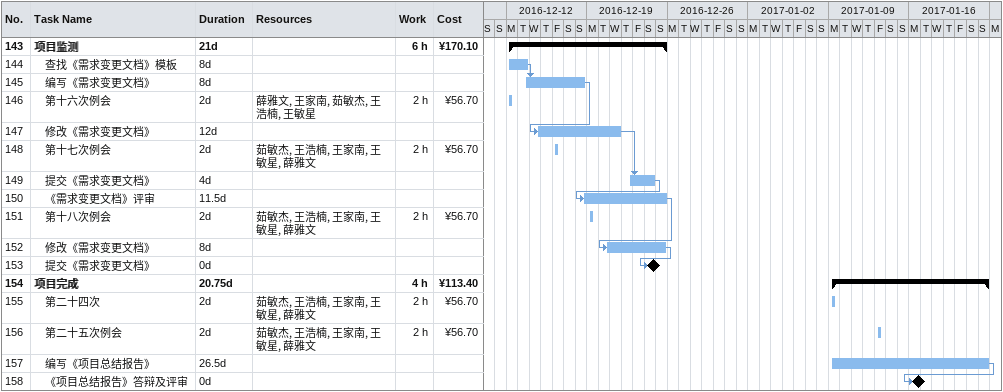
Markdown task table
| ID | Level | Task | Duration | Start | Finish | Predecessors | Resources | Work (h) | Cost (¥) |
|---|---|---|---|---|---|---|---|---|---|
| 143 | 1 | **项目监测** | 21d | 2016-12-12 | 2016-12-25 |  |  | 6 | 170.10 |
| 144 | 2 | 查找《需求变更文档》模板 | 8d | 2016-12-12 | 2016-12-13 |  |  |  |  |
| 145 | 2 | 编写《需求变更文档》 | 8d | 2016-12-13 | 2016-12-18 | 144 |  |  |  |
| 146 | 2 | 第十六次例会 | 2d | 2016-12-12 | 2016-12-12 |  | 薛雅文, 王家南, 茹敏杰, 王浩楠, 王敏星 | 2 | 56.70 |
| 147 | 2 | 修改《需求变更文档》 | 12d | 2016-12-14 | 2016-12-21 | 145 |  |  |  |
| 148 | 2 | 第十七次例会 | 2d | 2016-12-16 | 2016-12-16 |  | 茹敏杰, 王浩楠, 王家南, 王敏星, 薛雅文 | 2 | 56.70 |
| 149 | 2 | 提交《需求变更文档》 | 4d | 2016-12-22 | 2016-12-24 | 147 |  |  |  |
| 150 | 2 | 《需求变更文档》评审 | 11.5d | 2016-12-18 | 2016-12-25 | 149 |  |  |  |
| 151 | 2 | 第十八次例会 | 2d | 2016-12-19 | 2016-12-19 |  | 茹敏杰, 王浩楠, 王家南, 王敏星, 薛雅文 | 2 | 56.70 |
| 152 | 2 | 修改《需求变更文档》 | 8d | 2016-12-20 | 2016-12-25 | 150 |  |  |  |
| 153 | 2 | 提交《需求变更文档》 | 0d | 2016-12-24 | 2016-12-24 | 152 |  |  |  |
| 154 | 1 | **项目完成** | 20.75d | 2017-01-09 | 2017-01-22 |  |  | 4 | 113.40 |
| 155 | 2 | 第二十四次 | 2d | 2017-01-09 | 2017-01-09 |  | 茹敏杰, 王浩楠, 王家南, 王敏星, 薛雅文 | 2 | 56.70 |
| 156 | 2 | 第二十五次例会 | 2d | 2017-01-13 | 2017-01-13 |  | 茹敏杰, 王浩楠, 王家南, 王敏星, 薛雅文 | 2 | 56.70 |
| 157 | 2 | 编写《项目总结报告》 | 26.5d | 2017-01-09 | 2017-01-22 |  |  |  |  |
| 158 | 2 | 《项目总结报告》答辩及评审 | 0d | 2017-01-16 | 2017-01-16 | 157 |  |  |  |
